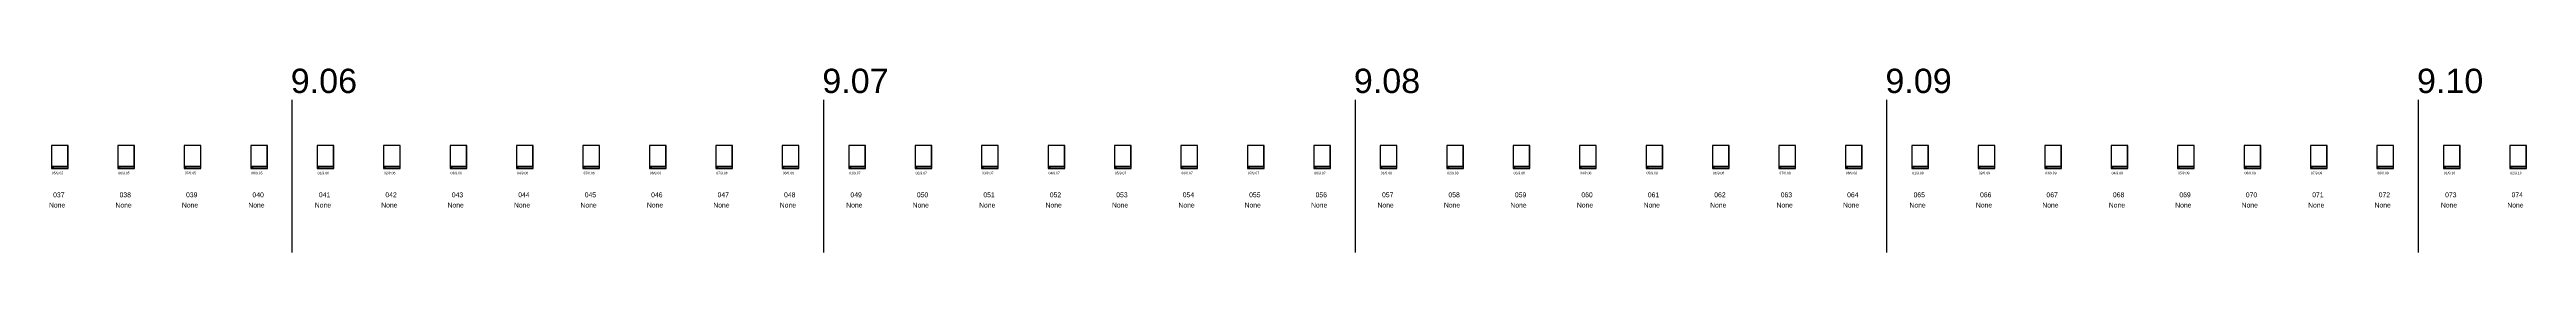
# Model space of a CAD drawing. Header units: inches. Extents: x -293 to 39679, y -468 to 488.
# Drawn here: x 4683 to 9557, y -166 to 198 of the extents above; entities that cross this region are included whole.
import ezdxf
from ezdxf.enums import TextEntityAlignment as Align

# ---------------------------------------------------------------- set-up
doc = ezdxf.new("R2010")
doc.units = ezdxf.units.IN
doc.header["$MEASUREMENT"] = 0
doc.layers.get('Defpoints').update_dxf_attribs({"color": 3})
doc.layers.add('NSE-Border', color=156, linetype='Continuous', plot=False)
doc.layers.add('NSE-Detail Border', color=7, linetype='Continuous')
doc.layers.add('NSE-Title', color=51, linetype='Continuous', lineweight=9)
doc.styles.add('004 - NSSM - Standard', font='arial.ttf', dxfattribs={"height": 0.4})
doc.styles.add('008 - NSSM - Standard', font='arial.ttf', dxfattribs={"height": 0.8})
doc.styles.add('048 - NSSM - Standard', font='arial.ttf', dxfattribs={"height": 4.8})
doc.styles.add('096 - NSSM - Standard', font='arial.ttf', dxfattribs={"height": 9.6})

# ---------------------------------------------------------------- blocks, each defined once
blk = doc.blocks.new('*U4')
blk.add_wipeout([(8.1, 1.1), (8.1, 0), (0, 0), (0, 11.3), (8.2, 11.3), (8.2, 0), (8.1, 0), (8.1, 11.3), (0, 11.3), (0, 1.1)])
at = {"layer": 'Defpoints', "ltscale": 0.0625}
blk.add_lwpolyline([(0, 1.1), (8.1, 1.1), (8.1, 11.3), (0, 11.3)], close=True, dxfattribs=at)
at = {"layer": 'Defpoints'}
blk.add_circle((0.6, 0.6), 0.312, dxfattribs=at)
at = {"layer": 'NSE-Border', "ltscale": 0.0625}
blk.add_lwpolyline([(0, 0), (8.2, 0), (8.2, 11.3), (0, 11.3)], close=True, dxfattribs=at)
at = {"layer": 'NSE-Title'}
blk.add_line((0.9, 0.6), (7.9, 0.6), dxfattribs=at)
at = {"layer": 'Defpoints', "style": '008 - NSSM - Standard'}
blk.add_attdef('DETAIL_NUMBER', text='', height=0.218, dxfattribs=at).set_placement((0.6, 0.6), align=Align.MIDDLE_CENTER)
at = {"layer": 'NSE-Title', "style": '004 - NSSM - Standard'}
blk.add_text('ARCH REF:', height=0.134, dxfattribs=at).set_placement((1.6, 0.5), align=Align.MIDDLE_CENTER)
for tag, p in [('DETAIL_DESCRIPTION', (1.1, 0.6)), ('ARCH_REF', (2.2, 0.4))]:
    blk.add_attdef(tag, p, '', height=0.134, dxfattribs=at)

msp = doc.modelspace()

# ---------------------------------------------------------------- linework, layer by layer
at = {"layer": 'Defpoints'}
for p, q in [((5160.93458, -165.875), (5160.93458, 136)), ((6206.93778, -165.875), (6206.93778, 136)), ((7252.94098, -165.875), (7252.94098, 136)), ((8298.94418, -165.875), (8298.94418, 136)), ((9344.94738, -165.875), (9344.94738, 136))]:
    msp.add_line(p, q, dxfattribs=at)

# ---------------------------------------------------------------- texts
for s, width, gutter_width, heights, insert, char_height, attachment_point, style in [('9.06', 15.7513444, 2, [0], (5157.96598, 197.25), 48, 1, '048 - NSSM - Standard'), ('9.07', 15.7513444, 2, [0], (6203.96918, 197.25), 48, 1, '048 - NSSM - Standard'), ('9.08', 15.7513444, 2, [0], (7249.97238, 197.25), 48, 1, '048 - NSSM - Standard'), ('9.09', 15.7513444, 2, [0], (8295.97558, 197.25), 48, 1, '048 - NSSM - Standard'), ('9.10', 15.7513444, 2, [0], (9341.97878, 197.25), 48, 1, '048 - NSSM - Standard'), ('05/9.05', 15.7513444, 2, [0], (4698.96438, -6.28629), 4.8, 2, '048 - NSSM - Standard'), ('037', 16.3938227, 0.5, [0], (4701.56801, -51.78298), 9.6, 5, '096 - NSSM - Standard'), ('06/9.05', 15.7513444, 2, [4.96371], (4829.71478, -6.28629), 4.8, 2, '048 - NSSM - Standard'), ('038', 16.3938227, 0.5, [0], (4832.31841, -51.78298), 9.6, 5, '096 - NSSM - Standard'), ('07/9.05', 15.7513444, 2, [0], (4960.46518, -6.28629), 4.8, 2, '048 - NSSM - Standard'), ('039', 16.3938227, 0.5, [0], (4963.06881, -51.78298), 9.6, 5, '096 - NSSM - Standard'), ('08/9.05', 15.7513444, 2, [0], (5091.21558, -6.28629), 4.8, 2, '048 - NSSM - Standard'), ('040', 16.3938227, 0.5, [0], (5093.81921, -51.7797), 9.6, 5, '096 - NSSM - Standard'), ('01/9.06', 15.7513444, 2, [0], (5221.96598, -6.28629), 4.8, 2, '048 - NSSM - Standard'), ('041', 16.3938227, 0.5, [0], (5224.56961, -51.69785), 9.6, 5, '096 - NSSM - Standard'), ('02/9.06', 15.7513444, 2, [0], (5352.71638, -6.28629), 4.8, 2, '048 - NSSM - Standard'), ('042', 16.3938227, 0.5, [0], (5355.32001, -51.69785), 9.6, 5, '096 - NSSM - Standard'), ('03/9.06', 15.7513444, 2, [0], (5483.46678, -6.28629), 4.8, 2, '048 - NSSM - Standard'), ('043', 16.3938227, 0.5, [0], (5486.07041, -51.78298), 9.6, 5, '096 - NSSM - Standard'), ('04/9.06', 15.7513444, 2, [0], (5614.21718, -6.28629), 4.8, 2, '048 - NSSM - Standard'), ('044', 16.3938227, 0.5, [0], (5616.82081, -51.6782), 9.6, 5, '096 - NSSM - Standard'), ('05/9.06', 15.7513444, 2, [0], (5744.96758, -6.28629), 4.8, 2, '048 - NSSM - Standard'), ('045', 16.3938227, 0.5, [0], (5747.57121, -51.76006), 9.6, 5, '096 - NSSM - Standard'), ('06/9.06', 15.7513444, 2, [4.96371], (5875.71798, -6.28629), 4.8, 2, '048 - NSSM - Standard'), ('046', 16.3938227, 0.5, [0], (5878.32161, -51.7797), 9.6, 5, '096 - NSSM - Standard'), ('07/9.06', 15.7513444, 2, [0], (6006.46838, -6.28629), 4.8, 2, '048 - NSSM - Standard'), ('047', 16.3938227, 0.5, [0], (6009.07201, -51.6782), 9.6, 5, '096 - NSSM - Standard'), ('08/9.06', 15.7513444, 2, [0], (6137.21878, -6.28629), 4.8, 2, '048 - NSSM - Standard'), ('048', 16.3938227, 0.5, [0], (6139.82241, -51.7797), 9.6, 5, '096 - NSSM - Standard'), ('01/9.07', 15.7513444, 2, [0], (6267.96918, -6.28629), 4.8, 2, '048 - NSSM - Standard'), ('049', 16.3938227, 0.5, [0], (6270.57281, -51.7797), 9.6, 5, '096 - NSSM - Standard'), ('02/9.07', 15.7513444, 2, [0], (6398.71958, -6.28629), 4.8, 2, '048 - NSSM - Standard'), ('050', 16.3938227, 0.5, [0], (6401.32321, -51.7797), 9.6, 5, '096 - NSSM - Standard'), ('03/9.07', 15.7513444, 2, [0], (6529.46998, -6.28629), 4.8, 2, '048 - NSSM - Standard'), ('051', 16.3938227, 0.5, [0], (6532.07361, -51.7797), 9.6, 5, '096 - NSSM - Standard'), ('04/9.07', 15.7513444, 2, [0], (6660.22038, -6.28629), 4.8, 2, '048 - NSSM - Standard'), ('052', 16.3938227, 0.5, [0], (6662.82401, -51.7797), 9.6, 5, '096 - NSSM - Standard'), ('05/9.07', 15.7513444, 2, [0], (6790.97078, -6.28629), 4.8, 2, '048 - NSSM - Standard'), ('053', 16.3938227, 0.5, [0], (6793.57441, -51.78298), 9.6, 5, '096 - NSSM - Standard'), ('06/9.07', 15.7513444, 2, [4.96371], (6921.72118, -6.28629), 4.8, 2, '048 - NSSM - Standard'), ('054', 16.3938227, 0.5, [0], (6924.32481, -51.76006), 9.6, 5, '096 - NSSM - Standard'), ('07/9.07', 15.7513444, 2, [0], (7052.47158, -6.28629), 4.8, 2, '048 - NSSM - Standard'), ('055', 16.3938227, 0.5, [0], (7055.07521, -51.76006), 9.6, 5, '096 - NSSM - Standard'), ('08/9.07', 15.7513444, 2, [0], (7183.22198, -6.28629), 4.8, 2, '048 - NSSM - Standard'), ('056', 16.3938227, 0.5, [0], (7185.82561, -51.7797), 9.6, 5, '096 - NSSM - Standard'), ('01/9.08', 15.7513444, 2, [0], (7313.97238, -6.28629), 4.8, 2, '048 - NSSM - Standard'), ('057', 16.3938227, 0.5, [0], (7316.57601, -51.76006), 9.6, 5, '096 - NSSM - Standard'), ('02/9.08', 15.7513444, 2, [0], (7444.72278, -6.28629), 4.8, 2, '048 - NSSM - Standard'), ('058', 16.3938227, 0.5, [0], (7447.32641, -51.7797), 9.6, 5, '096 - NSSM - Standard'), ('03/9.08', 15.7513444, 2, [0], (7575.47318, -6.28629), 4.8, 2, '048 - NSSM - Standard'), ('059', 16.3938227, 0.5, [0], (7578.07681, -51.7797), 9.6, 5, '096 - NSSM - Standard'), ('04/9.08', 15.7513444, 2, [0], (7706.22358, -6.28629), 4.8, 2, '048 - NSSM - Standard'), ('060', 16.3938227, 0.5, [0], (7708.82721, -51.7797), 9.6, 5, '096 - NSSM - Standard'), ('05/9.08', 15.7513444, 2, [0], (7836.97398, -6.28629), 4.8, 2, '048 - NSSM - Standard'), ('061', 16.3938227, 0.5, [0], (7839.57761, -51.7797), 9.6, 5, '096 - NSSM - Standard'), ('06/9.08', 15.7513444, 2, [4.96371], (7967.72438, -6.28629), 4.8, 2, '048 - NSSM - Standard'), ('062', 16.3938227, 0.5, [0], (7970.32801, -51.7797), 9.6, 5, '096 - NSSM - Standard'), ('07/9.08', 15.7513444, 2, [0], (8098.47478, -6.28629), 4.8, 2, '048 - NSSM - Standard'), ('063', 16.3938227, 0.5, [0], (8101.07841, -51.78298), 9.6, 5, '096 - NSSM - Standard'), ('08/9.08', 15.7513444, 2, [0], (8229.22518, -6.28629), 4.8, 2, '048 - NSSM - Standard'), ('064', 16.3938227, 0.5, [0], (8231.82881, -51.7797), 9.6, 5, '096 - NSSM - Standard'), ('01/9.09', 15.7513444, 2, [0], (8359.97558, -6.28629), 4.8, 2, '048 - NSSM - Standard'), ('065', 16.3938227, 0.5, [0], (8362.57921, -51.7797), 9.6, 5, '096 - NSSM - Standard'), ('02/9.09', 15.7513444, 2, [0], (8490.72598, -6.28629), 4.8, 2, '048 - NSSM - Standard'), ('066', 16.3938227, 0.5, [0], (8493.32961, -51.7797), 9.6, 5, '096 - NSSM - Standard'), ('03/9.09', 15.7513444, 2, [0], (8621.47638, -6.28629), 4.8, 2, '048 - NSSM - Standard'), ('067', 16.3938227, 0.5, [0], (8624.08001, -51.7797), 9.6, 5, '096 - NSSM - Standard'), ('04/9.09', 15.7513444, 2, [0], (8752.22678, -6.28629), 4.8, 2, '048 - NSSM - Standard'), ('068', 16.3938227, 0.5, [0], (8754.83041, -51.7797), 9.6, 5, '096 - NSSM - Standard'), ('05/9.09', 15.7513444, 2, [0], (8882.97718, -6.28629), 4.8, 2, '048 - NSSM - Standard'), ('069', 16.3938227, 0.5, [0], (8885.58081, -51.7797), 9.6, 5, '096 - NSSM - Standard'), ('06/9.09', 15.7513444, 2, [4.96371], (9013.72758, -6.28629), 4.8, 2, '048 - NSSM - Standard'), ('070', 16.3938227, 0.5, [0], (9016.33121, -51.7797), 9.6, 5, '096 - NSSM - Standard'), ('07/9.09', 15.7513444, 2, [0], (9144.47798, -6.28629), 4.8, 2, '048 - NSSM - Standard'), ('071', 16.3938227, 0.5, [0], (9147.08161, -51.69785), 9.6, 5, '096 - NSSM - Standard'), ('08/9.09', 15.7513444, 2, [0], (9275.22838, -6.28629), 4.8, 2, '048 - NSSM - Standard'), ('072', 16.3938227, 0.5, [0], (9277.83201, -51.69785), 9.6, 5, '096 - NSSM - Standard'), ('01/9.10', 15.7513444, 2, [0], (9405.97878, -6.28629), 4.8, 2, '048 - NSSM - Standard'), ('073', 16.3938227, 0.5, [0], (9408.58241, -51.78298), 9.6, 5, '096 - NSSM - Standard'), ('02/9.10', 15.7513444, 2, [0], (9536.72918, -6.28629), 4.8, 2, '048 - NSSM - Standard'), ('074', 16.3938227, 0.5, [0], (9539.33281, -51.6782), 9.6, 5, '096 - NSSM - Standard')]:
    msp.add_mtext_dynamic_manual_height_columns(s, width=width, gutter_width=gutter_width, heights=heights, dxfattribs=dict(at, insert=insert, char_height=char_height, attachment_point=attachment_point, style=style))
at = {"layer": 'NSE-Title', "char_height": 9.6, "width": 31.6499699, "attachment_point": 5, "style": '096 - NSSM - Standard'}
for insert in [(4698.21438, -72), (4828.96478, -72), (4959.71518, -72), (5090.46558, -72), (5221.21598, -72), (5351.96638, -72), (5482.46678, -72), (5613.21718, -72), (5743.96758, -72), (5874.71798, -72), (6005.46838, -72), (6136.21878, -72), (6266.96918, -72), (6397.71958, -72), (6528.46998, -72), (6659.22038, -72), (6789.97078, -72), (6920.72118, -72), (7050.97158, -72), (7181.72198, -72), (7312.47238, -72), (7443.22278, -72), (7573.97318, -72), (7704.72358, -72), (7836.22398, -72), (7966.97438, -72), (8097.72478, -72), (8228.47518, -72), (8359.22558, -72), (8489.97598, -72), (8620.72638, -72), (8751.47678, -72), (8882.22718, -72), (9012.97758, -72), (9143.72798, -72), (9274.47838, -72), (9404.97878, -72), (9535.72918, -72)]:
    msp.add_mtext('None', dxfattribs=dict(at, insert=insert))

# ---------------------------------------------------------------- next in the draw order: block references
at = {"layer": 'NSE-Detail Border', "xscale": 4, "yscale": 4, "zscale": 4}
for p, values in [((4686.96438, 0.25), {'DETAIL_DESCRIPTION': 'Description', 'ARCH_REF': 'None', 'DETAIL_NUMBER': '05'}), ((4817.71478, 0.25), {'DETAIL_DESCRIPTION': 'Description', 'ARCH_REF': 'None', 'DETAIL_NUMBER': '06'}), ((4948.46518, 0.25), {'DETAIL_DESCRIPTION': 'Description', 'ARCH_REF': 'None', 'DETAIL_NUMBER': '07'}), ((5079.21558, 0.25), {'DETAIL_DESCRIPTION': 'Description', 'ARCH_REF': 'None', 'DETAIL_NUMBER': '08'}), ((5209.96598, 0.25), {'DETAIL_DESCRIPTION': 'Description', 'ARCH_REF': 'None', 'DETAIL_NUMBER': '01'}), ((5340.71638, 0.25), {'DETAIL_DESCRIPTION': 'Description', 'ARCH_REF': 'None', 'DETAIL_NUMBER': '02'}), ((5471.46678, 0.25), {'DETAIL_DESCRIPTION': 'Description', 'ARCH_REF': 'None', 'DETAIL_NUMBER': '03'}), ((5602.21718, 0.25), {'DETAIL_DESCRIPTION': 'Description', 'ARCH_REF': 'None', 'DETAIL_NUMBER': '04'}), ((5732.96758, 0.25), {'DETAIL_DESCRIPTION': 'Description', 'ARCH_REF': 'None', 'DETAIL_NUMBER': '05'}), ((5863.71798, 0.25), {'DETAIL_DESCRIPTION': 'Description', 'ARCH_REF': 'None', 'DETAIL_NUMBER': '06'}), ((5994.46838, 0.25), {'DETAIL_DESCRIPTION': 'Description', 'ARCH_REF': 'None', 'DETAIL_NUMBER': '07'}), ((6125.21878, 0.25), {'DETAIL_DESCRIPTION': 'Description', 'ARCH_REF': 'None', 'DETAIL_NUMBER': '08'}), ((6255.96918, 0.25), {'DETAIL_DESCRIPTION': 'Description', 'ARCH_REF': 'None', 'DETAIL_NUMBER': '01'}), ((6386.71958, 0.25), {'DETAIL_DESCRIPTION': 'Description', 'ARCH_REF': 'None', 'DETAIL_NUMBER': '02'}), ((6517.46998, 0.25), {'DETAIL_DESCRIPTION': 'Description', 'ARCH_REF': 'None', 'DETAIL_NUMBER': '03'}), ((6648.22038, 0.25), {'DETAIL_DESCRIPTION': 'Description', 'ARCH_REF': 'None', 'DETAIL_NUMBER': '04'}), ((6778.97078, 0.25), {'DETAIL_DESCRIPTION': 'Description', 'ARCH_REF': 'None', 'DETAIL_NUMBER': '05'}), ((6909.72118, 0.25), {'DETAIL_DESCRIPTION': 'Description', 'ARCH_REF': 'None', 'DETAIL_NUMBER': '06'}), ((7040.47158, 0.25), {'DETAIL_DESCRIPTION': 'Description', 'ARCH_REF': 'None', 'DETAIL_NUMBER': '07'}), ((7171.22198, 0.25), {'DETAIL_DESCRIPTION': 'Description', 'ARCH_REF': 'None', 'DETAIL_NUMBER': '08'}), ((7301.97238, 0.25), {'DETAIL_DESCRIPTION': 'Description', 'ARCH_REF': 'None', 'DETAIL_NUMBER': '01'}), ((7432.72278, 0.25), {'DETAIL_DESCRIPTION': 'Description', 'ARCH_REF': 'None', 'DETAIL_NUMBER': '02'}), ((7563.47318, 0.25), {'DETAIL_DESCRIPTION': 'Description', 'ARCH_REF': 'None', 'DETAIL_NUMBER': '03'}), ((7694.22358, 0.25), {'DETAIL_DESCRIPTION': 'Description', 'ARCH_REF': 'None', 'DETAIL_NUMBER': '04'}), ((7824.97398, 0.25), {'DETAIL_DESCRIPTION': 'Description', 'ARCH_REF': 'None', 'DETAIL_NUMBER': '05'}), ((7955.72438, 0.25), {'DETAIL_DESCRIPTION': 'Description', 'ARCH_REF': 'None', 'DETAIL_NUMBER': '06'}), ((8086.47478, 0.25), {'DETAIL_DESCRIPTION': 'Description', 'ARCH_REF': 'None', 'DETAIL_NUMBER': '07'}), ((8217.22518, 0.25), {'DETAIL_DESCRIPTION': 'Description', 'ARCH_REF': 'None', 'DETAIL_NUMBER': '08'}), ((8347.97558, 0.25), {'DETAIL_DESCRIPTION': 'Description', 'ARCH_REF': 'None', 'DETAIL_NUMBER': '01'}), ((8478.72598, 0.25), {'DETAIL_DESCRIPTION': 'Description', 'ARCH_REF': 'None', 'DETAIL_NUMBER': '02'}), ((8609.47638, 0.25), {'DETAIL_DESCRIPTION': 'Description', 'ARCH_REF': 'None', 'DETAIL_NUMBER': '03'}), ((8740.22678, 0.25), {'DETAIL_DESCRIPTION': 'Description', 'ARCH_REF': 'None', 'DETAIL_NUMBER': '04'}), ((8870.97718, 0.25), {'DETAIL_DESCRIPTION': 'Description', 'ARCH_REF': 'None', 'DETAIL_NUMBER': '05'}), ((9001.72758, 0.25), {'DETAIL_DESCRIPTION': 'Description', 'ARCH_REF': 'None', 'DETAIL_NUMBER': '06'}), ((9132.47798, 0.25), {'DETAIL_DESCRIPTION': 'Description', 'ARCH_REF': 'None', 'DETAIL_NUMBER': '07'}), ((9263.22838, 0.25), {'DETAIL_DESCRIPTION': 'Description', 'ARCH_REF': 'None', 'DETAIL_NUMBER': '08'}), ((9393.97878, 0.25), {'DETAIL_DESCRIPTION': 'Description', 'ARCH_REF': 'None', 'DETAIL_NUMBER': '01'}), ((9524.72918, 0.25), {'DETAIL_DESCRIPTION': 'Description', 'ARCH_REF': 'None', 'DETAIL_NUMBER': '02'})]:
    msp.add_blockref('*U4', p, dxfattribs=at).add_auto_attribs(values)

doc.saveas('drawing.dxf')
